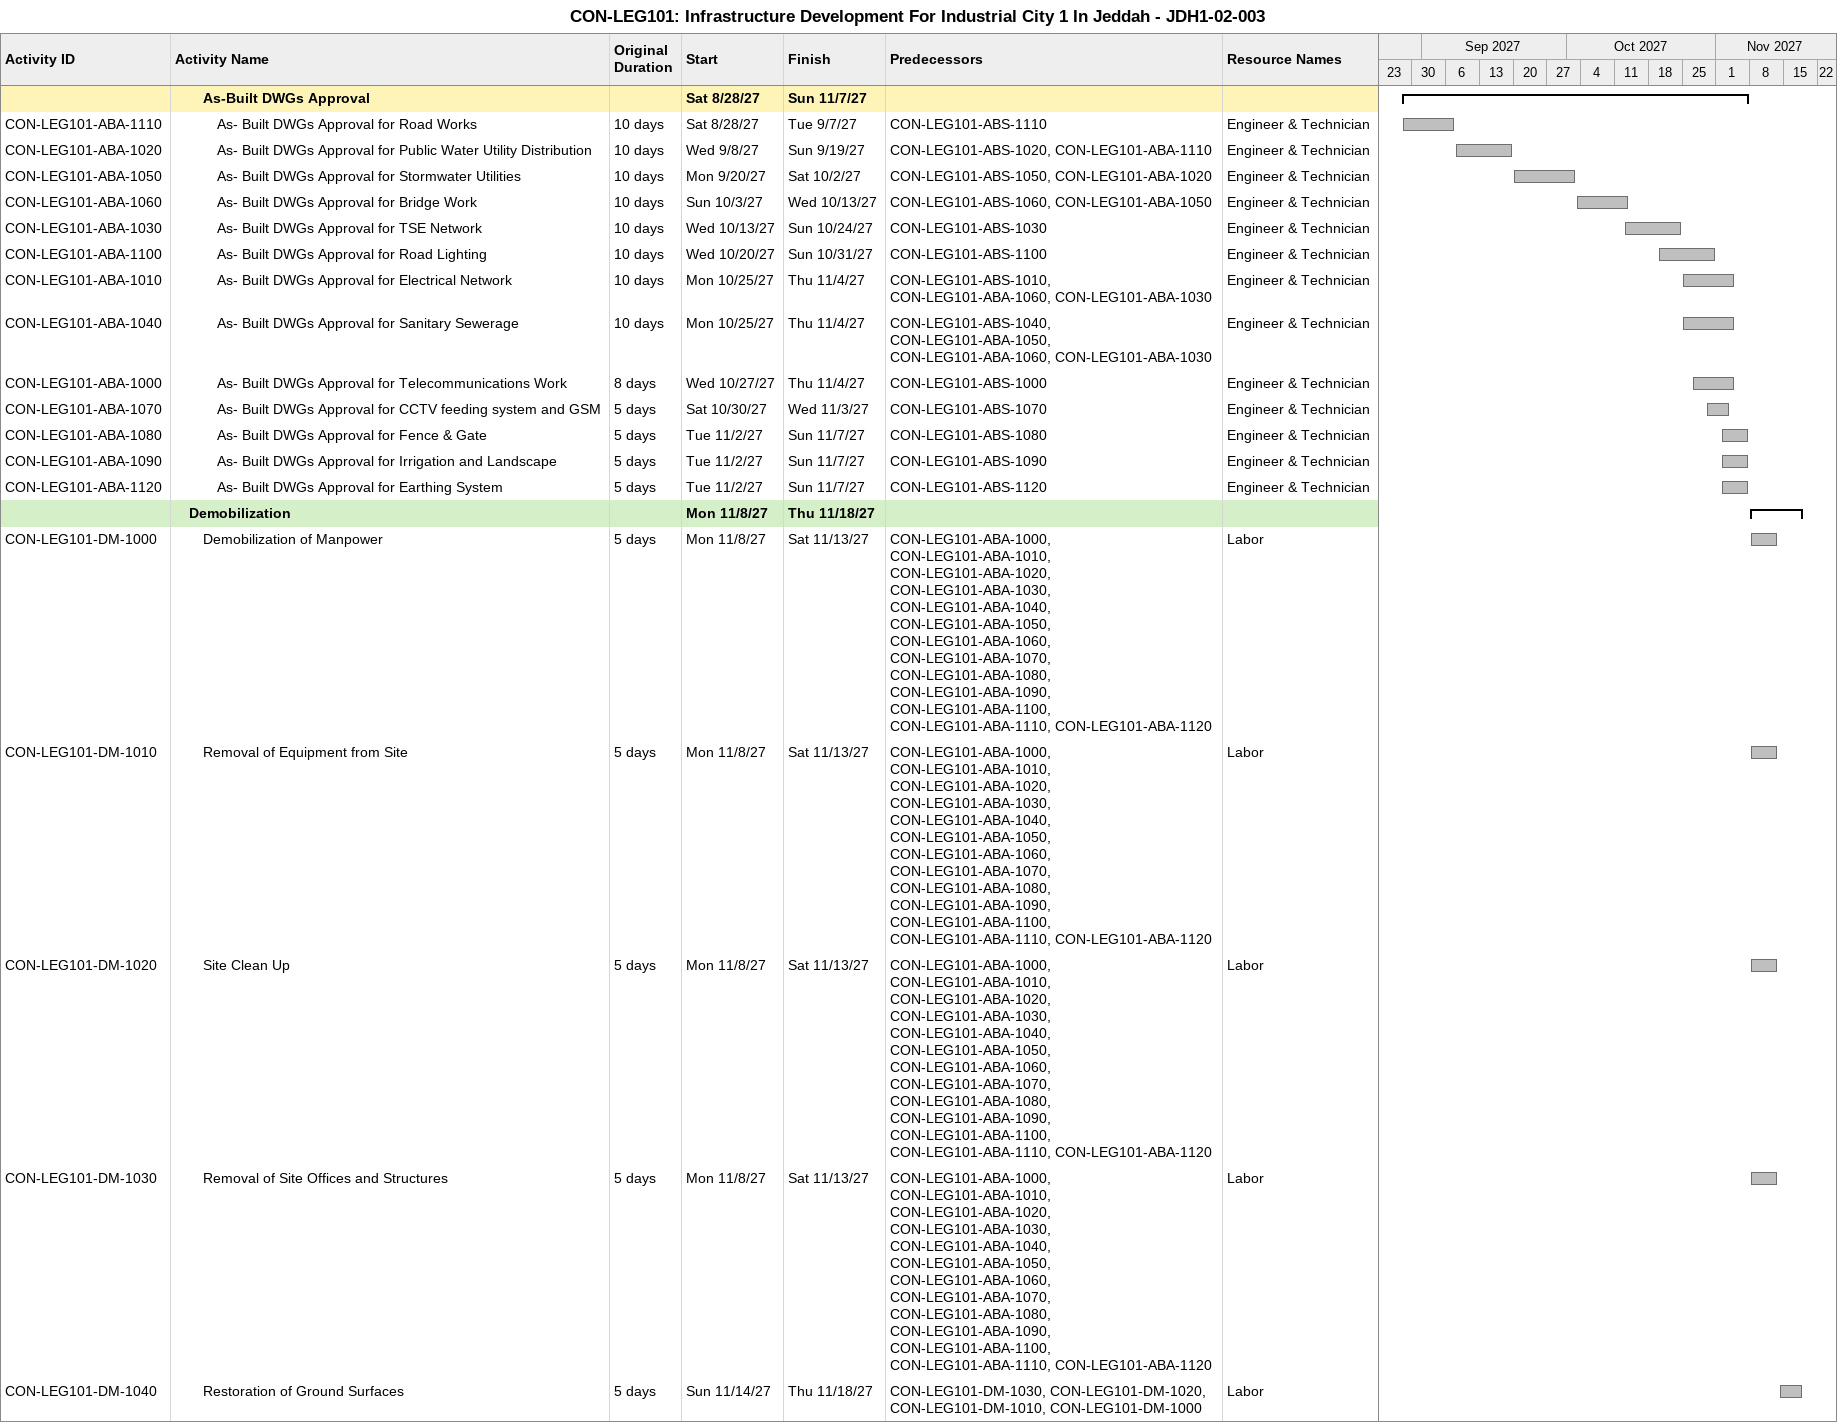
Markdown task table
CON-LEG101: Infrastructure Development For Industrial City 1 In Jeddah - JDH1-02-003

| ID | Level | Task | Original duration | Start | Finish | Predecessors | Resources |
|---|---|---|---|---|---|---|---|
|  | 3 | **As-Built DWGs Approval** |  | 2027-08-28 | 2027-11-07 |  |  |
| CON-LEG101-ABA-1110 | 4 | As- Built DWGs Approval for Road Works | 10d | 2027-08-28 | 2027-09-07 | CON-LEG101-ABS-1110 | Engineer & Technician |
| CON-LEG101-ABA-1020 | 4 | As- Built DWGs Approval for Public Water Utility Distribution | 10d | 2027-09-08 | 2027-09-19 | CON-LEG101-ABS-1020, CON-LEG101-ABA-1110 | Engineer & Technician |
| CON-LEG101-ABA-1050 | 4 | As- Built DWGs Approval for Stormwater Utilities | 10d | 2027-09-20 | 2027-10-02 | CON-LEG101-ABS-1050, CON-LEG101-ABA-1020 | Engineer & Technician |
| CON-LEG101-ABA-1060 | 4 | As- Built DWGs Approval for Bridge Work | 10d | 2027-10-03 | 2027-10-13 | CON-LEG101-ABS-1060, CON-LEG101-ABA-1050 | Engineer & Technician |
| CON-LEG101-ABA-1030 | 4 | As- Built DWGs Approval for TSE Network | 10d | 2027-10-13 | 2027-10-24 | CON-LEG101-ABS-1030 | Engineer & Technician |
| CON-LEG101-ABA-1100 | 4 | As- Built DWGs Approval for Road Lighting | 10d | 2027-10-20 | 2027-10-31 | CON-LEG101-ABS-1100 | Engineer & Technician |
| CON-LEG101-ABA-1010 | 4 | As- Built DWGs Approval for Electrical Network | 10d | 2027-10-25 | 2027-11-04 | CON-LEG101-ABS-1010, CON-LEG101-ABA-1060, CON-LEG101-ABA-1030 | Engineer & Technician |
| CON-LEG101-ABA-1040 | 4 | As- Built DWGs Approval for Sanitary Sewerage | 10d | 2027-10-25 | 2027-11-04 | CON-LEG101-ABS-1040, CON-LEG101-ABA-1050, CON-LEG101-ABA-1060, CON-LEG101-ABA-1030 | Engineer & Technician |
| CON-LEG101-ABA-1000 | 4 | As- Built DWGs Approval for Telecommunications Work | 8d | 2027-10-27 | 2027-11-04 | CON-LEG101-ABS-1000 | Engineer & Technician |
| CON-LEG101-ABA-1070 | 4 | As- Built DWGs Approval for CCTV feeding system and GSM | 5d | 2027-10-30 | 2027-11-03 | CON-LEG101-ABS-1070 | Engineer & Technician |
| CON-LEG101-ABA-1080 | 4 | As- Built DWGs Approval for Fence & Gate | 5d | 2027-11-02 | 2027-11-07 | CON-LEG101-ABS-1080 | Engineer & Technician |
| CON-LEG101-ABA-1090 | 4 | As- Built DWGs Approval for Irrigation and Landscape | 5d | 2027-11-02 | 2027-11-07 | CON-LEG101-ABS-1090 | Engineer & Technician |
| CON-LEG101-ABA-1120 | 4 | As- Built DWGs Approval for Earthing System | 5d | 2027-11-02 | 2027-11-07 | CON-LEG101-ABS-1120 | Engineer & Technician |
|  | 2 | **Demobilization** |  | 2027-11-08 | 2027-11-18 |  |  |
| CON-LEG101-DM-1000 | 3 | Demobilization of Manpower | 5d | 2027-11-08 | 2027-11-13 | CON-LEG101-ABA-1000, CON-LEG101-ABA-1010, CON-LEG101-ABA-1020, CON-LEG101-ABA-1030, CON-LEG101-ABA-1040, CON-LEG101-ABA-1050, CON-LEG101-ABA-1060, CON-LEG101-ABA-1070, CON-LEG101-ABA-1080, CON-LEG101-ABA-1090, CON-LEG101-ABA-1100, CON-LEG101-ABA-1110, CON-LEG101-ABA-1120 | Labor |
| CON-LEG101-DM-1010 | 3 | Removal of Equipment from Site | 5d | 2027-11-08 | 2027-11-13 | CON-LEG101-ABA-1000, CON-LEG101-ABA-1010, CON-LEG101-ABA-1020, CON-LEG101-ABA-1030, CON-LEG101-ABA-1040, CON-LEG101-ABA-1050, CON-LEG101-ABA-1060, CON-LEG101-ABA-1070, CON-LEG101-ABA-1080, CON-LEG101-ABA-1090, CON-LEG101-ABA-1100, CON-LEG101-ABA-1110, CON-LEG101-ABA-1120 | Labor |
| CON-LEG101-DM-1020 | 3 | Site Clean Up | 5d | 2027-11-08 | 2027-11-13 | CON-LEG101-ABA-1000, CON-LEG101-ABA-1010, CON-LEG101-ABA-1020, CON-LEG101-ABA-1030, CON-LEG101-ABA-1040, CON-LEG101-ABA-1050, CON-LEG101-ABA-1060, CON-LEG101-ABA-1070, CON-LEG101-ABA-1080, CON-LEG101-ABA-1090, CON-LEG101-ABA-1100, CON-LEG101-ABA-1110, CON-LEG101-ABA-1120 | Labor |
| CON-LEG101-DM-1030 | 3 | Removal of Site Offices and Structures | 5d | 2027-11-08 | 2027-11-13 | CON-LEG101-ABA-1000, CON-LEG101-ABA-1010, CON-LEG101-ABA-1020, CON-LEG101-ABA-1030, CON-LEG101-ABA-1040, CON-LEG101-ABA-1050, CON-LEG101-ABA-1060, CON-LEG101-ABA-1070, CON-LEG101-ABA-1080, CON-LEG101-ABA-1090, CON-LEG101-ABA-1100, CON-LEG101-ABA-1110, CON-LEG101-ABA-1120 | Labor |
| CON-LEG101-DM-1040 | 3 | Restoration of Ground Surfaces | 5d | 2027-11-14 | 2027-11-18 | CON-LEG101-DM-1030, CON-LEG101-DM-1020, CON-LEG101-DM-1010, CON-LEG101-DM-1000 | Labor |
